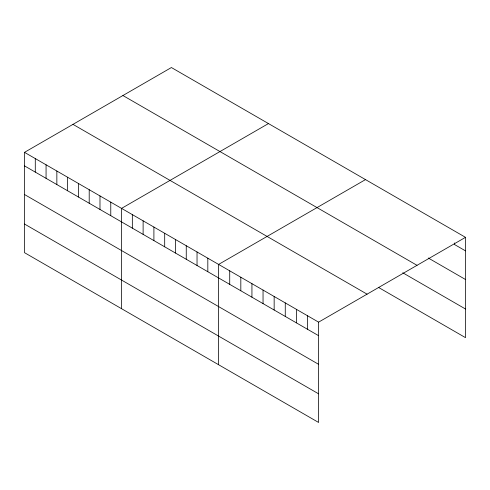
<?xml version="1.0" encoding="UTF-8"?>
<svg xmlns="http://www.w3.org/2000/svg" width="490" height="490" viewBox="0 0 490 490"><rect width="100%" height="100%" fill="white"/><g stroke="black" fill="none" stroke-linecap="round" stroke-linejoin="round"><path stroke-width="0.73" d="M24.5 152.353L318.598 322.151L318.598 422.46L24.5 252.662L24.5 152.353L171.402 67.54L465.5 237.338L465.5 337.647L378.58 287.465M268.453 123.572L121.551 208.385L121.551 308.7M365.509 179.603L218.607 264.416L218.607 364.732M318.598 322.151L465.5 237.338M465.5 250.862L454.389 244.449L454.389 242.948M428.248 257.997L465.5 279.502M122.923 95.526L417.021 265.323M402.762 272.783L465.5 309.006M72.979 124.362L367.077 294.159M24.5 165.883L318.598 335.675M24.5 194.518L318.598 364.315M24.5 224.028L318.598 393.819M307.487 315.732L307.487 329.262M296.377 309.319L296.377 322.849M285.266 302.906L285.266 316.436M274.155 296.493L274.155 310.017M263.044 290.074L263.044 303.604M251.934 283.661L251.934 297.191M240.823 277.248L240.823 290.778M229.718 270.835L229.718 284.359M207.821 258.193L207.821 271.723M197.035 251.964L197.035 265.494M186.255 245.741L186.255 259.271M175.469 239.512L175.469 253.042M164.689 233.289L164.689 246.819M153.903 227.06L153.903 240.59M143.117 220.837L143.117 234.367M132.337 214.614L132.337 228.138M110.771 202.162L110.771 215.686M99.985 195.933L99.985 209.463M89.204 189.71L89.204 203.234M78.418 183.481L78.418 197.011M67.632 177.257L67.632 190.782M56.852 171.028L56.852 184.559M46.066 164.805L46.066 178.336M35.286 158.576L35.286 172.106"/></g></svg>
